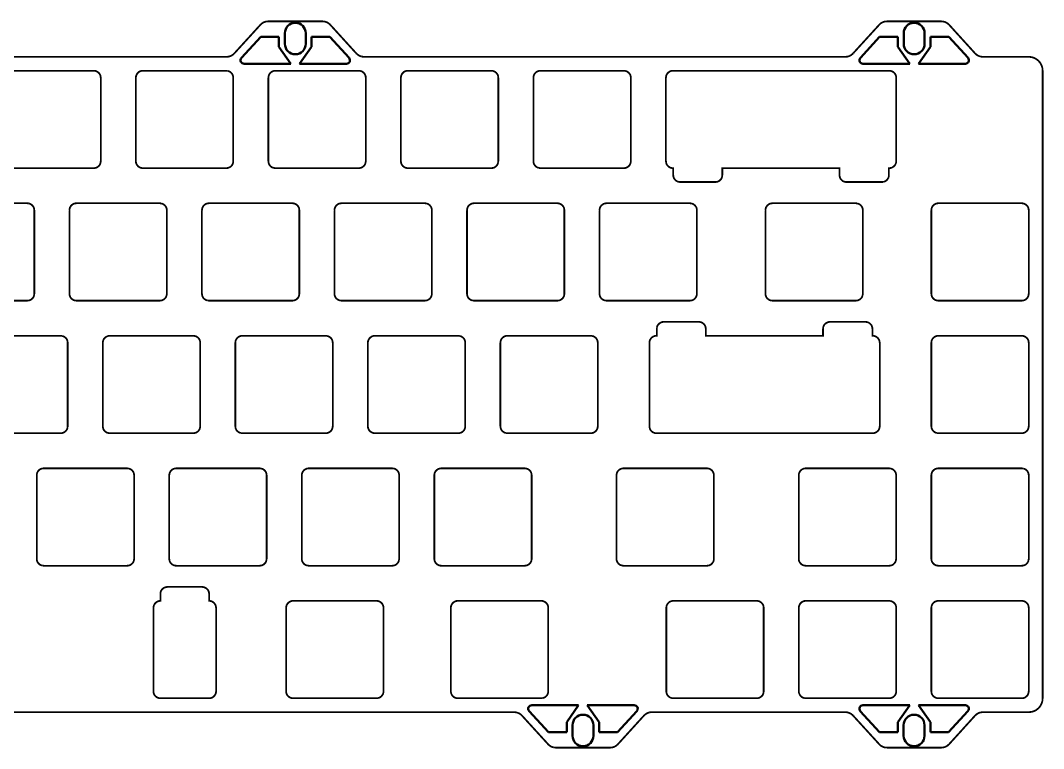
# Model space of a CAD drawing. Header units: millimetres. Extents: x -9 to 695, y -239 to 113.
# Drawn here: x 540.3 to 687.4, y -239.1 to -134.5 of the extents above; entities that cross this region are included whole.
import ezdxf

# ---------------------------------------------------------------- set-up
doc = ezdxf.new("R2010")
doc.units = ezdxf.units.MM
doc.layers.add('Board Outline Layer', color=6, linetype='Continuous', true_color=0xff00ff)

msp = doc.modelspace()

# ---------------------------------------------------------------- linework, layer by layer
at = {"layer": 'Board Outline Layer', "lineweight": 50}
for p, q in [((578.34, -136.31), (578.34, -137.84)), ((581.34, -137.84), (581.34, -136.31)), ((667.3, -137.84), (667.3, -136.31)), ((670.3, -136.31), (670.3, -137.84)), ((572.1, -139.86), (574.87, -136.83)), ((577.49, -136.83), (574.87, -136.83)), ((577.49, -138.28), (577.49, -136.83)), ((582.18, -138.28), (582.18, -136.83)), ((582.18, -136.83), (584.8, -136.83)), ((587.57, -139.86), (584.8, -136.83)), ((661.07, -139.86), (663.83, -136.83)), ((666.46, -136.83), (663.83, -136.83)), ((666.46, -138.28), (666.46, -136.83)), ((671.15, -138.28), (671.15, -136.83)), ((671.15, -136.83), (673.77, -136.83)), ((676.54, -139.86), (673.77, -136.83)), ((579.21, -140.7), (577.49, -138.28)), ((580.46, -140.7), (582.18, -138.28)), ((668.18, -140.7), (666.46, -138.28)), ((669.42, -140.7), (671.15, -138.28)), ((572.47, -140.7), (575.48, -140.7)), ((576.85, -140.7), (575.48, -140.7)), ((576.85, -140.7), (579.21, -140.7)), ((582.82, -140.7), (580.46, -140.7)), ((582.83, -140.7), (584.19, -140.7)), ((587.2, -140.7), (584.19, -140.7)), ((661.44, -140.7), (664.45, -140.7)), ((665.81, -140.7), (664.45, -140.7)), ((665.82, -140.7), (668.18, -140.7)), ((671.79, -140.7), (669.42, -140.7)), ((671.79, -140.7), (673.16, -140.7)), ((676.17, -140.7), (673.16, -140.7)), ((613.46, -233.74), (616.23, -236.78)), ((613.83, -232.9), (616.84, -232.9)), ((618.2, -232.9), (616.84, -232.9)), ((618.21, -232.9), (620.57, -232.9)), ((620.57, -232.9), (618.85, -235.33)), ((624.18, -232.9), (621.81, -232.9)), ((621.81, -232.9), (623.54, -235.33)), ((624.18, -232.9), (625.55, -232.9)), ((628.56, -232.9), (625.55, -232.9)), ((628.93, -233.74), (626.16, -236.78)), ((661.06, -233.74), (663.83, -236.78)), ((661.43, -232.9), (664.44, -232.9)), ((665.8, -232.9), (664.44, -232.9)), ((665.81, -232.9), (668.17, -232.9)), ((668.17, -232.9), (666.45, -235.33)), ((671.78, -232.9), (669.41, -232.9)), ((669.41, -232.9), (671.14, -235.33)), ((671.78, -232.9), (673.15, -232.9)), ((676.16, -232.9), (673.15, -232.9)), ((676.53, -233.74), (673.76, -236.78)), ((618.85, -236.78), (616.23, -236.78)), ((618.85, -235.33), (618.85, -236.78)), ((619.69, -235.76), (619.69, -237.29)), ((622.69, -237.29), (622.69, -235.76)), ((623.54, -235.33), (623.54, -236.78)), ((623.54, -236.78), (626.16, -236.78)), ((666.45, -236.78), (663.83, -236.78)), ((666.45, -235.33), (666.45, -236.78)), ((667.29, -237.29), (667.29, -235.76)), ((670.29, -235.76), (670.29, -237.29)), ((671.14, -235.33), (671.14, -236.78)), ((671.14, -236.78), (673.76, -236.78))]:
    msp.add_line(p, q, dxfattribs=at)
at = {"layer": 'Board Outline Layer', "lineweight": 25}
for p, q in [((578.94, -140.69), (576.85, -140.7)), ((579.21, -140.7), (576.85, -140.7)), ((580.46, -140.7), (582.82, -140.7)), ((580.73, -140.69), (582.83, -140.7)), ((667.91, -140.69), (665.81, -140.7)), ((668.18, -140.7), (665.82, -140.7)), ((669.42, -140.7), (671.79, -140.7)), ((669.69, -140.69), (671.79, -140.7)), ((620.3, -232.91), (618.2, -232.9)), ((620.57, -232.9), (618.21, -232.9)), ((621.81, -232.9), (624.18, -232.9)), ((622.08, -232.91), (624.18, -232.9)), ((667.9, -232.91), (665.8, -232.9)), ((668.17, -232.9), (665.81, -232.9)), ((669.41, -232.9), (671.78, -232.9)), ((669.68, -232.91), (671.78, -232.9))]:
    msp.add_line(p, q, dxfattribs=at)
at = {"layer": 'Board Outline Layer', "const_width": 0.254}
for points in [[(571.07, -139.21), (574.83, -135.09), (575.07, -134.88), (575.32, -134.73), (575.62, -134.63), (575.93, -134.6)], [(575.93, -134.6), (581.84, -134.6)], [(581.84, -134.6), (583.76, -134.6), (584.05, -134.63), (584.35, -134.72), (584.63, -134.88), (584.86, -135.09)], [(584.86, -135.09), (588.61, -139.21), (588.83, -139.41), (589.11, -139.57), (589.41, -139.67)], [(660.02, -139.21), (663.78, -135.09), (663.99, -134.89), (664.27, -134.73), (664.57, -134.63), (664.88, -134.6)], [(664.88, -134.6), (670.8, -134.6)], [(670.8, -134.6), (672.71, -134.6), (673, -134.63), (673.3, -134.72), (673.58, -134.88), (673.82, -135.09)], [(673.82, -135.09), (677.56, -139.21), (677.78, -139.41), (678.06, -139.57), (678.36, -139.67)], [(500.46, -139.67), (500.77, -139.7), (569.96, -139.7), (570.28, -139.67), (570.56, -139.58), (570.84, -139.42), (571.07, -139.21)], [(589.41, -139.67), (589.72, -139.7), (658.91, -139.7), (659.24, -139.67), (659.51, -139.58), (659.79, -139.42), (660.02, -139.21)], [(678.36, -139.67), (678.67, -139.7), (685.27, -139.7), (685.67, -139.74), (686.03, -139.85), (686.38, -140.04), (686.69, -140.29), (686.94, -140.59), (687.12, -140.94), (687.24, -141.33), (687.27, -141.7)], [(551.08, -141.72), (550.87, -141.7), (538.87, -141.7), (538.67, -141.72), (538.49, -141.77), (538.33, -141.86), (538.17, -141.99), (538.03, -142.15), (537.95, -142.31), (537.89, -142.52), (537.87, -142.7)], [(551.85, -154.89), (551.87, -154.7), (551.87, -142.7), (551.85, -142.5), (551.8, -142.32), (551.71, -142.16), (551.58, -142), (551.42, -141.87), (551.26, -141.78), (551.08, -141.72)], [(570.13, -141.72), (569.92, -141.7), (557.92, -141.7), (557.72, -141.72), (557.54, -141.77), (557.38, -141.86), (557.22, -141.99), (557.1, -142.13), (557, -142.31), (556.94, -142.52), (556.92, -142.7)], [(556.92, -142.7), (556.92, -154.7), (556.94, -154.9), (556.99, -155.08), (557.08, -155.24), (557.21, -155.4), (557.37, -155.54), (557.53, -155.62), (557.71, -155.68)], [(570.9, -154.89), (570.92, -154.7), (570.92, -142.7), (570.9, -142.5), (570.85, -142.32), (570.76, -142.16), (570.63, -142), (570.47, -141.87), (570.31, -141.78), (570.13, -141.72)], [(578.34, -141.7), (576.97, -141.7), (576.77, -141.72), (576.6, -141.77), (576.44, -141.86), (576.27, -141.99), (576.14, -142.15), (576.05, -142.31), (575.99, -142.51), (575.97, -142.7)], [(575.97, -142.7), (575.97, -154.7), (575.99, -154.9), (576.04, -155.08), (576.13, -155.24), (576.26, -155.4), (576.42, -155.54), (576.58, -155.62), (576.76, -155.68)], [(589.18, -141.72), (588.97, -141.7), (578.34, -141.7)], [(589.95, -154.88), (589.97, -154.7), (589.97, -142.7), (589.95, -142.5), (589.9, -142.32), (589.81, -142.16), (589.68, -142), (589.52, -141.87), (589.36, -141.78), (589.18, -141.72)], [(608.23, -141.72), (608.02, -141.7), (596.02, -141.7), (595.82, -141.72), (595.64, -141.77), (595.46, -141.87), (595.32, -141.99), (595.18, -142.15), (595.1, -142.31), (595.04, -142.52), (595.02, -142.7)], [(595.02, -142.7), (595.02, -154.7), (595.04, -154.9), (595.09, -155.08), (595.18, -155.24), (595.31, -155.4), (595.47, -155.54), (595.63, -155.62), (595.81, -155.68)], [(609, -154.88), (609.02, -154.7), (609.02, -142.7), (609, -142.5), (608.95, -142.32), (608.86, -142.16), (608.73, -142), (608.57, -141.87), (608.41, -141.78), (608.23, -141.72)], [(627.28, -141.72), (627.07, -141.7), (615.07, -141.7), (614.87, -141.72), (614.69, -141.77), (614.51, -141.87), (614.37, -141.99), (614.25, -142.13), (614.15, -142.31), (614.09, -142.49), (614.07, -142.7)], [(614.07, -142.7), (614.07, -154.7), (614.09, -154.9), (614.14, -155.08), (614.23, -155.24), (614.36, -155.4), (614.52, -155.54), (614.68, -155.62), (614.86, -155.68)], [(628.05, -154.91), (628.07, -154.7), (628.07, -142.7), (628.05, -142.5), (628, -142.32), (627.91, -142.16), (627.78, -142), (627.62, -141.87), (627.46, -141.78), (627.28, -141.72)], [(633.12, -154.7), (633.12, -142.7), (633.14, -142.5), (633.19, -142.32), (633.29, -142.14), (633.41, -142), (633.57, -141.87), (633.73, -141.78), (633.91, -141.72), (634.12, -141.7)], [(634.12, -141.7), (665.22, -141.7)], [(665.22, -141.7), (665.43, -141.72), (665.61, -141.78), (665.77, -141.87), (665.93, -142), (666.06, -142.16), (666.15, -142.32), (666.2, -142.5), (666.22, -142.7), (666.22, -154.7)], [(687.27, -141.7), (687.27, -231.9), (687.24, -232.27), (687.12, -232.66), (686.94, -233.01), (686.69, -233.32), (686.38, -233.57), (686.03, -233.75), (685.67, -233.86)], [(538.66, -155.68), (538.87, -155.7), (550.87, -155.7), (551.07, -155.68), (551.24, -155.63), (551.4, -155.55), (551.57, -155.42), (551.7, -155.26), (551.79, -155.1), (551.85, -154.89)], [(557.71, -155.68), (557.92, -155.7), (569.92, -155.7), (570.12, -155.68), (570.29, -155.63), (570.45, -155.55), (570.62, -155.42), (570.75, -155.26), (570.84, -155.1), (570.9, -154.89)], [(576.76, -155.68), (576.97, -155.7), (588.97, -155.7), (589.17, -155.68), (589.35, -155.63), (589.51, -155.54), (589.67, -155.41), (589.81, -155.25), (589.89, -155.09), (589.95, -154.88)], [(595.81, -155.68), (596.02, -155.7), (608.02, -155.7), (608.22, -155.68), (608.4, -155.63), (608.56, -155.54), (608.72, -155.41), (608.86, -155.25), (608.94, -155.09), (609, -154.88)], [(614.86, -155.68), (615.07, -155.7), (627.07, -155.7), (627.27, -155.68), (627.45, -155.63), (627.63, -155.53), (627.77, -155.41), (627.89, -155.28), (627.99, -155.09), (628.05, -154.91)], [(633.12, -154.7), (633.14, -154.88), (633.2, -155.09), (633.3, -155.28), (633.42, -155.41), (633.58, -155.54), (633.74, -155.63), (633.92, -155.68), (634.12, -155.7), (634.17, -155.7), (634.17, -156.7), (634.19, -156.92)], [(659.07, -157.7), (658.86, -157.68), (658.68, -157.62), (658.52, -157.54), (658.36, -157.4), (658.23, -157.24), (658.14, -157.08), (658.09, -156.9), (658.07, -156.7), (658.07, -155.7), (641.22, -155.7), (641.22, -156.7), (641.2, -156.91)], [(666.22, -154.7), (666.2, -154.91), (666.14, -155.09), (666.04, -155.28), (665.92, -155.41), (665.76, -155.54), (665.6, -155.63), (665.42, -155.68), (665.22, -155.7), (665.17, -155.7), (665.17, -156.7), (665.15, -156.9), (665.1, -157.08), (665.01, -157.24), (664.88, -157.4), (664.74, -157.52), (664.56, -157.62), (664.38, -157.68)], [(641.2, -156.91), (641.14, -157.09), (641.04, -157.28), (640.92, -157.41), (640.78, -157.53), (640.6, -157.63), (640.42, -157.68), (640.22, -157.7), (635.17, -157.7), (634.97, -157.68), (634.8, -157.63), (634.64, -157.55), (634.47, -157.42), (634.35, -157.28), (634.25, -157.1), (634.19, -156.92)], [(664.38, -157.68), (664.17, -157.7), (659.07, -157.7)], [(541.53, -160.77), (541.32, -160.75), (529.32, -160.75), (529.12, -160.77), (528.94, -160.82), (528.78, -160.91), (528.62, -161.04), (528.5, -161.18), (528.4, -161.36), (528.34, -161.57), (528.32, -161.75)], [(542.3, -173.93), (542.32, -173.75), (542.32, -161.75), (542.3, -161.55), (542.25, -161.37), (542.16, -161.21), (542.03, -161.05), (541.87, -160.92), (541.71, -160.83), (541.53, -160.77)], [(560.58, -160.77), (560.37, -160.75), (548.37, -160.75), (548.17, -160.77), (547.99, -160.82), (547.83, -160.91), (547.67, -161.04), (547.55, -161.18), (547.45, -161.36), (547.39, -161.57), (547.37, -161.75)], [(547.37, -161.75), (547.37, -173.75), (547.39, -173.95), (547.44, -174.12), (547.52, -174.29), (547.65, -174.45), (547.82, -174.58), (547.97, -174.67), (548.18, -174.73)], [(561.35, -173.96), (561.37, -173.75), (561.37, -161.75), (561.35, -161.55), (561.3, -161.37), (561.21, -161.21), (561.08, -161.05), (560.92, -160.92), (560.76, -160.83), (560.58, -160.77)], [(579.63, -160.77), (579.42, -160.75), (579.42, -160.75), (567.42, -160.75), (567.22, -160.77), (567.04, -160.82), (566.88, -160.91), (566.72, -161.04), (566.6, -161.18), (566.5, -161.36), (566.44, -161.57), (566.42, -161.75)], [(566.42, -161.75), (566.42, -173.75), (566.44, -173.95), (566.49, -174.12), (566.57, -174.29), (566.7, -174.45), (566.87, -174.58), (567.02, -174.67), (567.23, -174.73)], [(580.4, -173.93), (580.42, -173.75), (580.42, -161.75), (580.4, -161.55), (580.35, -161.37), (580.26, -161.21), (580.13, -161.05), (579.97, -160.92), (579.81, -160.83), (579.63, -160.77)], [(598.68, -160.77), (598.47, -160.75), (586.47, -160.75), (586.27, -160.77), (586.09, -160.82), (585.93, -160.91), (585.77, -161.04), (585.65, -161.18), (585.55, -161.36), (585.49, -161.54), (585.47, -161.75)], [(585.47, -161.75), (585.47, -173.75), (585.49, -173.95), (585.54, -174.12), (585.62, -174.29), (585.75, -174.45), (585.92, -174.58), (586.08, -174.67), (586.28, -174.73)], [(599.45, -173.94), (599.47, -173.75), (599.47, -161.75), (599.45, -161.55), (599.4, -161.37), (599.31, -161.21), (599.18, -161.05), (599.02, -160.92), (598.86, -160.83), (598.68, -160.77)], [(617.73, -160.77), (617.52, -160.75), (605.52, -160.75), (605.32, -160.77), (605.15, -160.82), (604.99, -160.91), (604.82, -161.04), (604.69, -161.2), (604.6, -161.36), (604.54, -161.56), (604.52, -161.75)], [(604.52, -161.75), (604.52, -173.75), (604.54, -173.95), (604.59, -174.12), (604.69, -174.31), (604.8, -174.45), (604.97, -174.58), (605.13, -174.67), (605.33, -174.73)], [(618.5, -173.96), (618.52, -173.75), (618.52, -161.75), (618.5, -161.55), (618.45, -161.37), (618.36, -161.21), (618.23, -161.05), (618.07, -160.92), (617.91, -160.83), (617.73, -160.77)], [(636.78, -160.77), (636.57, -160.75), (624.57, -160.75), (624.37, -160.77), (624.2, -160.82), (624.04, -160.91), (623.87, -161.04), (623.74, -161.2), (623.65, -161.36), (623.59, -161.56), (623.57, -161.75)], [(623.57, -161.75), (623.57, -173.75), (623.59, -173.95), (623.64, -174.12), (623.72, -174.29), (623.85, -174.45), (624.02, -174.58), (624.18, -174.67), (624.38, -174.73)], [(637.55, -173.93), (637.57, -173.75), (637.57, -161.75), (637.55, -161.55), (637.5, -161.37), (637.41, -161.21), (637.28, -161.05), (637.12, -160.92), (636.96, -160.83), (636.78, -160.77)], [(660.63, -160.77), (660.42, -160.75), (648.42, -160.75), (648.23, -160.77), (648.05, -160.82), (647.89, -160.91), (647.72, -161.04), (647.59, -161.2), (647.5, -161.36), (647.44, -161.56), (647.42, -161.75)], [(647.42, -161.75), (647.42, -173.75), (647.44, -173.95), (647.49, -174.12), (647.57, -174.29), (647.71, -174.45), (647.87, -174.58), (648.03, -174.67), (648.23, -174.73)], [(661.4, -173.93), (661.42, -173.75), (661.42, -161.75), (661.4, -161.55), (661.35, -161.37), (661.26, -161.21), (661.13, -161.05), (660.97, -160.92), (660.81, -160.83), (660.63, -160.77)], [(684.48, -160.77), (684.27, -160.75), (672.27, -160.75), (672.07, -160.77), (671.89, -160.82), (671.73, -160.91), (671.57, -161.04), (671.43, -161.2), (671.35, -161.36), (671.29, -161.54), (671.27, -161.75)], [(671.27, -161.75), (671.27, -173.75), (671.29, -173.95), (671.34, -174.13), (671.43, -174.29), (671.56, -174.45), (671.72, -174.59), (671.88, -174.67), (672.06, -174.73)], [(685.25, -173.93), (685.27, -173.75), (685.27, -161.75), (685.25, -161.55), (685.2, -161.37), (685.11, -161.21), (684.98, -161.05), (684.82, -160.92), (684.66, -160.83), (684.48, -160.77)], [(529.13, -174.73), (529.32, -174.75), (541.32, -174.75), (541.52, -174.73), (541.7, -174.68), (541.86, -174.59), (542.02, -174.46), (542.16, -174.3), (542.24, -174.14), (542.3, -173.93)], [(548.18, -174.73), (548.37, -174.75), (560.37, -174.75), (560.57, -174.73), (560.75, -174.68), (560.91, -174.59), (561.07, -174.46), (561.19, -174.33), (561.29, -174.14), (561.35, -173.96)], [(567.23, -174.73), (567.42, -174.75), (579.42, -174.75), (579.62, -174.73), (579.8, -174.68), (579.98, -174.58), (580.12, -174.46), (580.26, -174.3), (580.34, -174.14), (580.4, -173.93)], [(586.28, -174.73), (586.47, -174.75), (598.47, -174.75), (598.67, -174.73), (598.84, -174.68), (599, -174.6), (599.17, -174.47), (599.3, -174.31), (599.39, -174.15), (599.45, -173.94)], [(605.33, -174.73), (605.52, -174.75), (617.52, -174.75), (617.72, -174.73), (617.9, -174.68), (618.06, -174.59), (618.22, -174.46), (618.34, -174.33), (618.44, -174.14), (618.5, -173.96)], [(624.38, -174.73), (624.57, -174.75), (636.57, -174.75), (636.77, -174.73), (636.95, -174.68), (637.11, -174.59), (637.27, -174.46), (637.41, -174.3), (637.49, -174.14), (637.55, -173.93)], [(648.23, -174.73), (648.42, -174.75), (660.42, -174.75), (660.62, -174.73), (660.8, -174.68), (660.96, -174.59), (661.12, -174.46), (661.26, -174.3), (661.34, -174.14), (661.4, -173.93)], [(672.06, -174.73), (672.27, -174.75), (684.27, -174.75), (684.47, -174.73), (684.65, -174.68), (684.81, -174.59), (684.97, -174.46), (685.11, -174.3), (685.19, -174.14), (685.25, -173.93)], [(638.82, -178.59), (638.77, -178.41), (638.66, -178.23), (638.55, -178.09), (638.41, -177.98), (638.22, -177.87), (638.05, -177.82), (637.85, -177.8), (632.8, -177.8), (632.6, -177.82), (632.42, -177.87), (632.26, -177.96), (632.1, -178.09), (631.98, -178.22), (631.88, -178.41), (631.82, -178.58)], [(656.7, -177.8), (656.48, -177.82), (656.31, -177.88), (656.15, -177.97), (655.98, -178.1), (655.85, -178.26), (655.77, -178.42), (655.72, -178.6), (655.7, -178.8), (655.7, -179.8), (638.85, -179.8), (638.85, -178.8), (638.82, -178.59)], [(662.01, -177.82), (661.8, -177.8), (656.7, -177.8)], [(663.85, -180.8), (663.82, -180.59), (663.77, -180.41), (663.66, -180.23), (663.55, -180.09), (663.38, -179.96), (663.22, -179.88), (663.05, -179.82), (662.85, -179.8), (662.8, -179.8), (662.8, -178.8), (662.78, -178.6), (662.72, -178.42), (662.64, -178.26), (662.51, -178.1), (662.37, -177.98), (662.18, -177.88), (662.01, -177.82)], [(630.75, -180.8), (630.76, -180.62), (630.82, -180.41), (630.93, -180.23), (631.04, -180.09), (631.21, -179.96), (631.37, -179.88), (631.54, -179.82), (631.75, -179.8), (631.8, -179.8), (631.8, -178.8), (631.82, -178.58)], [(546.31, -179.82), (546.12, -179.8), (534.12, -179.8), (533.92, -179.82), (533.74, -179.88), (533.56, -179.98), (533.42, -180.09), (533.3, -180.23), (533.2, -180.41), (533.14, -180.59), (533.12, -180.8)], [(547.1, -193.01), (547.12, -192.8), (547.12, -180.8), (547.1, -180.61), (547.05, -180.43), (546.97, -180.27), (546.84, -180.1), (546.67, -179.97), (546.51, -179.88), (546.31, -179.82)], [(565.36, -179.82), (565.17, -179.8), (553.17, -179.8), (552.97, -179.82), (552.79, -179.88), (552.63, -179.96), (552.47, -180.09), (552.33, -180.25), (552.25, -180.41), (552.19, -180.62), (552.17, -180.8)], [(552.17, -180.8), (552.17, -192.8), (552.19, -193), (552.24, -193.17), (552.32, -193.34), (552.45, -193.5), (552.62, -193.63), (552.77, -193.72), (552.98, -193.78)], [(566.15, -192.99), (566.17, -192.8), (566.17, -180.8), (566.15, -180.61), (566.1, -180.43), (566.02, -180.27), (565.89, -180.1), (565.72, -179.97), (565.56, -179.88), (565.36, -179.82)], [(584.41, -179.82), (584.22, -179.8), (572.22, -179.8), (572.02, -179.82), (571.84, -179.88), (571.66, -179.98), (571.52, -180.09), (571.4, -180.23), (571.3, -180.41), (571.24, -180.59), (571.22, -180.8)], [(571.22, -180.8), (571.22, -192.8), (571.24, -193), (571.29, -193.17), (571.37, -193.34), (571.5, -193.5), (571.67, -193.63), (571.83, -193.72), (572.03, -193.78)], [(585.2, -192.99), (585.22, -192.8), (585.22, -180.8), (585.2, -180.61), (585.15, -180.43), (585.07, -180.27), (584.94, -180.1), (584.77, -179.97), (584.61, -179.88), (584.41, -179.82)], [(603.46, -179.82), (603.27, -179.8), (591.27, -179.8), (591.07, -179.82), (590.9, -179.87), (590.74, -179.96), (590.57, -180.09), (590.44, -180.25), (590.35, -180.41), (590.29, -180.61), (590.27, -180.8)], [(590.27, -180.8), (590.27, -192.8), (590.29, -193), (590.34, -193.17), (590.44, -193.36), (590.55, -193.5), (590.72, -193.63), (590.88, -193.72), (591.08, -193.78)], [(604.25, -192.99), (604.27, -192.8), (604.27, -180.8), (604.25, -180.61), (604.2, -180.43), (604.12, -180.27), (603.99, -180.1), (603.82, -179.97), (603.66, -179.88), (603.46, -179.82)], [(622.51, -179.82), (622.32, -179.8), (610.32, -179.8), (610.12, -179.82), (609.95, -179.87), (609.79, -179.96), (609.62, -180.09), (609.5, -180.22), (609.4, -180.41), (609.34, -180.61), (609.32, -180.8)], [(609.32, -180.8), (609.32, -192.8), (609.34, -193), (609.39, -193.17), (609.47, -193.34), (609.6, -193.5), (609.77, -193.63), (609.93, -193.72), (610.13, -193.78)], [(623.3, -192.98), (623.32, -192.8), (623.32, -180.8), (623.3, -180.61), (623.25, -180.43), (623.17, -180.27), (623.04, -180.1), (622.87, -179.97), (622.72, -179.88), (622.51, -179.82)], [(630.75, -180.8), (630.75, -192.8), (630.77, -193), (630.82, -193.18), (630.92, -193.37), (631.03, -193.5), (631.2, -193.64), (631.36, -193.72), (631.53, -193.78), (631.75, -193.8)], [(662.85, -193.8), (663.06, -193.78), (663.23, -193.72), (663.39, -193.64), (663.56, -193.5), (663.69, -193.34), (663.77, -193.18), (663.83, -193), (663.85, -192.8), (663.85, -180.8)], [(684.48, -179.82), (684.27, -179.8), (672.27, -179.8), (672.07, -179.82), (671.89, -179.88), (671.73, -179.96), (671.57, -180.09), (671.43, -180.25), (671.35, -180.41), (671.29, -180.59), (671.27, -180.8)], [(671.27, -180.8), (671.27, -192.8), (671.29, -193), (671.34, -193.17), (671.44, -193.36), (671.56, -193.5), (671.72, -193.63), (671.88, -193.72), (672.08, -193.78)], [(685.25, -192.98), (685.27, -192.8), (685.27, -180.8), (685.25, -180.6), (685.2, -180.42), (685.11, -180.26), (684.98, -180.1), (684.82, -179.97), (684.66, -179.88), (684.48, -179.82)], [(533.93, -193.78), (534.12, -193.8), (546.12, -193.8), (546.32, -193.78), (546.5, -193.73), (546.66, -193.64), (546.82, -193.51), (546.94, -193.38), (547.04, -193.19), (547.1, -193.01)], [(552.98, -193.78), (553.17, -193.8), (565.17, -193.8), (565.36, -193.78), (565.54, -193.73), (565.73, -193.63), (565.87, -193.52), (566, -193.36), (566.09, -193.2), (566.15, -192.99)], [(572.03, -193.78), (572.22, -193.8), (584.22, -193.8), (584.42, -193.78), (584.59, -193.73), (584.75, -193.65), (584.92, -193.52), (585.05, -193.36), (585.14, -193.2), (585.2, -192.99)], [(591.08, -193.78), (591.27, -193.8), (603.27, -193.8), (603.47, -193.78), (603.64, -193.73), (603.83, -193.63), (603.97, -193.52), (604.09, -193.38), (604.19, -193.2), (604.25, -192.99)], [(610.13, -193.78), (610.32, -193.8), (622.32, -193.8), (622.52, -193.78), (622.7, -193.73), (622.86, -193.64), (623.02, -193.51), (623.16, -193.35), (623.24, -193.19), (623.3, -192.98)], [(631.75, -193.8), (662.85, -193.8)], [(672.08, -193.78), (672.27, -193.8), (684.27, -193.8), (684.47, -193.78), (684.65, -193.73), (684.81, -193.64), (684.97, -193.51), (685.11, -193.35), (685.19, -193.19), (685.25, -192.98)], [(555.86, -198.87), (555.67, -198.85), (543.67, -198.85), (543.47, -198.87), (543.3, -198.92), (543.11, -199.02), (542.97, -199.14), (542.85, -199.27), (542.75, -199.46), (542.69, -199.66), (542.67, -199.85)], [(542.67, -199.85), (542.67, -211.85), (542.69, -212.05), (542.74, -212.23), (542.83, -212.39), (542.96, -212.55), (543.12, -212.69), (543.28, -212.77), (543.46, -212.83)], [(556.65, -212.07), (556.67, -211.85), (556.67, -199.85), (556.65, -199.66), (556.6, -199.48), (556.52, -199.32), (556.39, -199.15), (556.22, -199.02), (556.06, -198.93), (555.86, -198.87)], [(574.91, -198.87), (574.72, -198.85), (562.72, -198.85), (562.52, -198.87), (562.32, -198.93), (562.16, -199.02), (562, -199.16), (561.89, -199.3), (561.79, -199.48), (561.74, -199.66), (561.72, -199.85)], [(561.72, -199.85), (561.72, -211.85), (561.74, -212.05), (561.79, -212.23), (561.88, -212.39), (562.01, -212.55), (562.17, -212.69), (562.33, -212.77), (562.51, -212.83)], [(575.7, -212.03), (575.72, -211.85), (575.72, -199.85), (575.7, -199.66), (575.65, -199.48), (575.57, -199.32), (575.44, -199.15), (575.3, -199.04), (575.11, -198.93), (574.91, -198.87)], [(593.96, -198.87), (593.77, -198.85), (581.77, -198.85), (581.57, -198.87), (581.39, -198.93), (581.21, -199.03), (581.07, -199.14), (580.93, -199.3), (580.85, -199.46), (580.79, -199.67), (580.77, -199.85)], [(580.77, -199.85), (580.77, -211.85), (580.79, -212.05), (580.84, -212.23), (580.93, -212.39), (581.06, -212.55), (581.22, -212.69), (581.38, -212.77), (581.56, -212.83)], [(594.75, -212.03), (594.77, -211.85), (594.77, -199.85), (594.75, -199.66), (594.7, -199.48), (594.6, -199.29), (594.49, -199.15), (594.32, -199.02), (594.17, -198.93), (593.96, -198.87)], [(612.82, -198.85), (600.82, -198.85), (600.62, -198.87), (600.44, -198.93), (600.28, -199.01), (600.12, -199.14), (600, -199.28), (599.9, -199.46), (599.84, -199.64), (599.82, -199.85)], [(599.82, -199.85), (599.82, -211.85), (599.84, -212.05), (599.89, -212.23), (599.98, -212.39), (600.11, -212.55), (600.27, -212.69), (600.43, -212.77), (600.61, -212.83)], [(612.82, -198.85), (613.01, -198.87), (613.22, -198.93), (613.4, -199.04), (613.54, -199.15), (613.67, -199.32), (613.75, -199.48), (613.8, -199.66), (613.82, -199.85), (613.82, -211.85), (613.8, -212.07)], [(639.01, -198.85), (627.01, -198.85), (626.81, -198.87), (626.64, -198.93), (626.47, -199.01), (626.31, -199.14), (626.19, -199.28), (626.09, -199.46), (626.04, -199.64), (626.01, -199.85)], [(626.01, -199.85), (626.01, -211.85), (626.03, -212.05), (626.09, -212.23), (626.17, -212.39), (626.3, -212.55), (626.46, -212.69), (626.62, -212.77), (626.8, -212.83)], [(639.01, -198.85), (639.2, -198.87), (639.41, -198.93), (639.59, -199.04), (639.73, -199.15), (639.86, -199.32), (639.94, -199.48), (639.99, -199.66), (640.01, -199.85), (640.01, -211.85), (639.99, -212.07)], [(665.21, -198.85), (653.21, -198.85), (653.01, -198.87), (652.83, -198.93), (652.67, -199.01), (652.5, -199.14), (652.39, -199.28), (652.29, -199.46), (652.23, -199.64), (652.21, -199.85)], [(652.21, -199.85), (652.21, -211.85), (652.23, -212.05), (652.28, -212.23), (652.37, -212.39), (652.5, -212.55), (652.66, -212.69), (652.82, -212.77), (652.99, -212.83)], [(665.21, -198.85), (665.4, -198.87), (665.6, -198.93), (665.79, -199.04), (665.92, -199.15), (666.05, -199.32), (666.14, -199.48), (666.19, -199.66), (666.21, -199.85), (666.21, -211.85), (666.18, -212.07)], [(684.46, -198.87), (684.27, -198.85), (672.27, -198.85), (672.07, -198.87), (671.89, -198.93), (671.73, -199.01), (671.57, -199.14), (671.43, -199.3), (671.35, -199.46), (671.29, -199.64), (671.27, -199.85)], [(671.27, -199.85), (671.27, -211.85), (671.29, -212.05), (671.34, -212.23), (671.43, -212.39), (671.56, -212.55), (671.72, -212.69), (671.88, -212.77), (672.06, -212.83)], [(685.25, -212.03), (685.27, -211.85), (685.27, -199.85), (685.25, -199.66), (685.2, -199.48), (685.12, -199.32), (684.99, -199.15), (684.85, -199.04), (684.67, -198.93), (684.46, -198.87)], [(543.46, -212.83), (543.67, -212.85), (555.67, -212.85), (555.87, -212.83), (556.05, -212.78), (556.21, -212.69), (556.37, -212.56), (556.49, -212.43), (556.59, -212.24), (556.65, -212.07)], [(562.51, -212.83), (562.72, -212.85), (574.72, -212.85), (574.92, -212.83), (575.1, -212.78), (575.28, -212.68), (575.42, -212.56), (575.54, -212.43), (575.64, -212.24), (575.7, -212.03)], [(581.56, -212.83), (581.77, -212.85), (593.77, -212.85), (593.97, -212.83), (594.15, -212.78), (594.31, -212.69), (594.47, -212.56), (594.59, -212.43), (594.69, -212.24), (594.75, -212.03)], [(600.61, -212.83), (600.82, -212.85), (612.82, -212.85), (613.02, -212.83), (613.2, -212.78), (613.38, -212.68), (613.52, -212.56), (613.66, -212.4), (613.74, -212.24), (613.8, -212.07)], [(626.8, -212.83), (627.01, -212.85), (639.01, -212.85), (639.22, -212.83), (639.39, -212.78), (639.58, -212.68), (639.72, -212.56), (639.85, -212.4), (639.94, -212.24), (639.99, -212.07)], [(652.99, -212.83), (653.21, -212.85), (665.21, -212.85), (665.41, -212.83), (665.59, -212.78), (665.77, -212.68), (665.91, -212.56), (666.04, -212.4), (666.13, -212.24), (666.18, -212.07)], [(672.06, -212.83), (672.27, -212.85), (684.27, -212.85), (684.47, -212.83), (684.65, -212.78), (684.84, -212.68), (684.97, -212.56), (685.11, -212.4), (685.19, -212.24), (685.25, -212.03)], [(561.27, -215.92), (561.06, -215.98), (560.88, -216.08), (560.74, -216.2), (560.62, -216.34), (560.52, -216.52), (560.47, -216.7), (560.45, -216.9), (560.45, -217.9), (560.26, -217.92), (560.08, -217.97), (559.92, -218.06), (559.75, -218.19), (559.62, -218.35), (559.53, -218.51), (559.47, -218.71)], [(567.43, -216.72), (567.37, -216.51), (567.29, -216.35), (567.15, -216.19), (566.99, -216.06), (566.83, -215.98), (566.65, -215.92), (566.45, -215.9), (561.45, -215.9), (561.27, -215.92)], [(566.63, -215.92), (566.84, -215.98), (567.02, -216.08), (567.16, -216.2), (567.28, -216.34), (567.38, -216.52), (567.43, -216.7), (567.45, -216.9), (567.45, -217.9), (567.65, -217.92), (567.82, -217.97), (567.98, -218.06), (568.15, -218.19), (568.28, -218.35), (568.37, -218.51), (568.43, -218.71)], [(559.47, -218.71), (559.45, -218.9), (559.45, -230.9)], [(578.54, -218.71), (578.52, -218.9), (578.52, -230.9)], [(579.52, -217.9), (579.32, -217.92), (579.15, -217.97), (578.99, -218.06), (578.82, -218.19), (578.69, -218.35), (578.6, -218.51), (578.54, -218.71)], [(592.52, -218.9), (592.5, -218.69), (592.44, -218.51), (592.34, -218.33), (592.22, -218.19), (592.08, -218.08), (591.9, -217.98), (591.72, -217.92), (591.52, -217.9), (579.42, -217.91)], [(591.73, -231.88), (591.91, -231.82), (592.07, -231.74), (592.23, -231.6), (592.36, -231.44), (592.45, -231.28), (592.5, -231.1), (592.52, -230.9), (592.52, -218.9)], [(602.22, -231.09), (602.2, -230.9), (602.2, -218.9), (602.22, -218.71), (602.27, -218.53), (602.35, -218.37), (602.49, -218.2), (602.62, -218.09), (602.81, -217.98), (603.01, -217.92)], [(603.01, -217.92), (603.2, -217.9), (615.2, -217.9), (615.4, -217.92), (615.58, -217.98), (615.74, -218.06), (615.9, -218.19), (616.02, -218.33), (616.12, -218.51), (616.18, -218.69), (616.2, -218.9)], [(616.2, -218.9), (616.2, -230.9), (616.18, -231.1), (616.13, -231.28), (616.04, -231.44), (615.91, -231.6), (615.75, -231.74), (615.59, -231.82), (615.41, -231.88)], [(646.39, -217.92), (646.17, -217.9), (634.17, -217.9), (633.97, -217.92), (633.79, -217.98), (633.63, -218.06), (633.47, -218.19), (633.34, -218.35), (633.25, -218.51), (633.19, -218.72), (633.17, -218.9)], [(633.17, -218.9), (633.17, -230.9), (633.19, -231.1), (633.25, -231.28), (633.33, -231.44), (633.46, -231.6), (633.62, -231.74), (633.78, -231.82), (633.96, -231.88)], [(647.15, -231.12), (647.17, -230.9), (647.17, -218.9), (647.15, -218.7), (647.1, -218.52), (647.01, -218.36), (646.88, -218.2), (646.72, -218.07), (646.56, -217.98), (646.39, -217.92)], [(665.44, -217.92), (665.22, -217.9), (653.22, -217.9), (653.03, -217.92), (652.85, -217.97), (652.66, -218.07), (652.52, -218.19), (652.41, -218.32), (652.3, -218.51), (652.24, -218.71), (652.22, -218.9)], [(652.22, -218.9), (652.22, -230.9), (652.24, -231.1), (652.3, -231.28), (652.38, -231.44), (652.51, -231.6), (652.67, -231.74), (652.83, -231.82), (653.01, -231.88)], [(666.2, -231.09), (666.22, -230.9), (666.22, -218.9), (666.2, -218.7), (666.15, -218.52), (666.06, -218.36), (665.93, -218.2), (665.77, -218.07), (665.61, -217.98), (665.44, -217.92)], [(684.48, -217.92), (684.27, -217.9), (672.27, -217.9), (672.07, -217.92), (671.89, -217.98), (671.73, -218.06), (671.57, -218.19), (671.43, -218.35), (671.35, -218.51), (671.29, -218.69), (671.27, -218.9)], [(671.27, -218.9), (671.27, -230.9), (671.29, -231.1), (671.34, -231.28), (671.43, -231.44), (671.56, -231.6), (671.72, -231.74), (671.88, -231.82), (672.06, -231.88)], [(685.25, -231.08), (685.27, -230.9), (685.27, -218.9), (685.25, -218.7), (685.2, -218.52), (685.11, -218.36), (684.98, -218.2), (684.82, -218.07), (684.66, -217.98), (684.48, -217.92)], [(578.52, -230.9), (578.54, -231.12), (578.6, -231.29), (578.7, -231.48), (578.82, -231.61), (578.98, -231.74), (579.14, -231.83), (579.32, -231.88), (579.52, -231.9), (591.52, -231.9), (591.73, -231.88)], [(615.41, -231.88), (615.2, -231.9), (603.2, -231.9), (603.01, -231.88), (602.83, -231.83), (602.64, -231.73), (602.5, -231.62), (602.39, -231.48), (602.28, -231.3), (602.22, -231.09)], [(633.96, -231.88), (634.17, -231.9), (646.17, -231.9), (646.37, -231.88), (646.55, -231.83), (646.71, -231.74), (646.87, -231.61), (646.99, -231.48), (647.09, -231.29), (647.15, -231.12)], [(653.01, -231.88), (653.22, -231.9), (665.22, -231.9), (665.42, -231.88), (665.59, -231.83), (665.76, -231.75), (665.92, -231.62), (666.05, -231.46), (666.14, -231.3), (666.2, -231.09)], [(672.06, -231.88), (672.27, -231.9), (684.27, -231.9), (684.47, -231.88), (684.65, -231.83), (684.81, -231.74), (684.97, -231.61), (685.11, -231.45), (685.19, -231.29), (685.25, -231.08)], [(612.42, -234.39), (612.19, -234.18), (611.91, -234.03), (611.61, -233.93), (611.31, -233.9), (440.47, -233.9), (440.16, -233.93)], [(625.98, -238.72), (626.21, -238.51), (629.96, -234.39), (630.18, -234.2), (630.46, -234.03), (630.76, -233.93)], [(660.02, -234.39), (659.79, -234.18), (659.51, -234.03), (659.21, -233.93), (658.91, -233.9), (631.07, -233.9), (630.76, -233.93)], [(673.82, -238.51), (677.56, -234.39), (677.78, -234.2), (678.06, -234.03), (678.36, -233.93)], [(685.67, -233.86), (685.27, -233.9), (678.67, -233.9), (678.36, -233.93)], [(612.42, -234.39), (616.18, -238.51), (616.39, -238.71), (616.67, -238.87), (616.97, -238.97)], [(660.02, -234.39), (663.78, -238.51), (663.99, -238.71), (664.27, -238.87), (664.57, -238.97), (664.88, -239)], [(616.97, -238.97), (617.28, -239), (623.2, -239)], [(623.09, -238.99), (623.2, -239), (625.11, -239), (625.4, -238.97), (625.7, -238.88), (625.98, -238.72)], [(664.88, -239), (666.8, -239)], [(666.8, -239), (672.71, -239), (673, -238.97), (673.3, -238.88), (673.58, -238.72), (673.82, -238.51)]]:
    msp.add_lwpolyline(points, dxfattribs=at)
msp.add_lwpolyline([(568.43, -218.71), (568.45, -218.9), (568.45, -230.9, -0.414224), (567.45, -231.9), (560.45, -231.9), (560.25, -231.88), (560.07, -231.83), (559.91, -231.74), (559.75, -231.61), (559.63, -231.48), (559.53, -231.29), (559.47, -231.12), (559.45, -230.9)], format="xyb", dxfattribs=at)
at = {"layer": 'Board Outline Layer', "lineweight": 50}
for centre, radius, start, end in [((579.84, -136.31), 1.5, 0, 180), ((668.8, -136.31), 1.5, 0, 180), ((579.84, -137.84), 1.5, 180, 0), ((668.8, -137.84), 1.5, 180, 0), ((572.47, -140.2), 0.5, 137.672, 270), ((576.85, -140.2), 0.5, 270, 270.7154), ((582.83, -140.2), 0.5, 269.2846, 270), ((587.2, -140.2), 0.5, 270, 42.328), ((661.44, -140.2), 0.5, 137.672, 270), ((665.81, -140.2), 0.5, 270, 270.7154), ((671.79, -140.2), 0.5, 269.2846, 270), ((676.17, -140.2), 0.5, 270, 42.328), ((613.83, -233.4), 0.5, 90, 222.328), ((618.2, -233.4), 0.5, 89.2846, 90), ((624.18, -233.4), 0.5, 90, 90.7154), ((628.56, -233.4), 0.5, 317.672, 90), ((661.43, -233.4), 0.5, 90, 222.328), ((665.8, -233.4), 0.5, 89.2846, 90), ((671.78, -233.4), 0.5, 90, 90.7154), ((676.16, -233.4), 0.5, 317.672, 90), ((621.19, -235.76), 1.5, 0, 180), ((668.79, -235.76), 1.5, 0, 180), ((621.19, -237.29), 1.5, 180, 0), ((668.79, -237.29), 1.5, 180, 0)]:
    msp.add_arc(centre, radius, start, end, dxfattribs=at)

doc.saveas('drawing.dxf')
